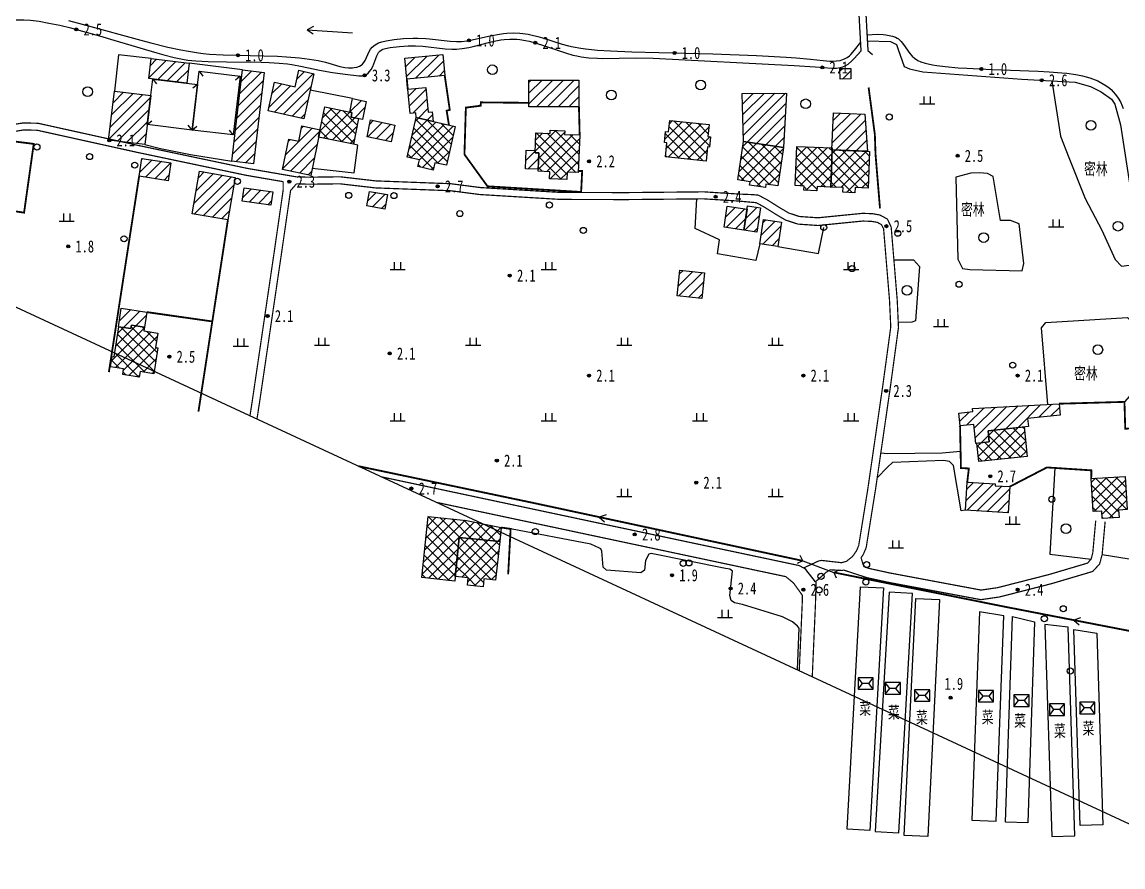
# Model space of a CAD drawing. Header units: metres. Extents: x 494039 to 619385, y 3351420 to 3402703.
# Drawn here: x 587577.8 to 587941.9, y 3393144.3 to 3393423.8 of the extents above; entities that cross this region are included whole.
import ezdxf
from ezdxf.enums import TextEntityAlignment as Align

# ---------------------------------------------------------------- set-up
doc = ezdxf.new("R2010")
doc.units = ezdxf.units.M
for name, pattern in [('2180', [0]), ('2430', [0]), ('2450', [0]), ('4410a', [0]), ('8521', [0]), ('8522', [0]), ('9610', [0])]:
    doc.linetypes.add(name, pattern=pattern)
for name, color, linetype in [('210100', 130, 'Continuous'), ('220200', 130, 'Continuous'), ('220900', 130, '2180'), ('261301', 141, 'Continuous'), ('310300', 8, 'Continuous'), ('310500', 8, 'Continuous'), ('310600', 8, 'Continuous'), ('330400', 8, 'Continuous'), ('380201', 8, '2430'), ('380202', 8, '2450'), ('420500', 8, 'Continuous'), ('430300', 8, 'Continuous'), ('440100', 8, 'Continuous'), ('510301', 8, 'Continuous'), ('720100', 8, 'Continuous'), ('760201', 8, '8521'), ('760202', 8, '8522'), ('810100', 8, '9610'), ('810302', 8, 'Continuous'), ('810501', 8, 'Continuous'), ('范围线', 8, 'Continuous')]:
    doc.layers.add(name, color=color, linetype=linetype)
pattern_1 = [(45, (0, 0), (-1.767766953, 1.767766953), []), (135, (0, 0), (-1.767766953, -1.767766953), [])]
pattern_2 = [(45, (0, 0), (-1.767766953, 1.767766953), [])]

# ---------------------------------------------------------------- blocks, each defined once
blk = doc.blocks.new('gc170')
at = {"linetype": 'Continuous'}
blk.add_circle((0, 0), 0.5, dxfattribs=at)
blk = doc.blocks.new('gu')
at = {"flags": 128}
for points in [[(3.75, 0), (-3.75, 0)], [(2.71, -0.6), (3.75, 0), (3.75, 0), (2.71, 0.6)]]:
    blk.add_lwpolyline(points, dxfattribs=at)
blk = doc.blocks.new('p_point')
for radius in [0.25, 0.2, 0.15, 0.1, 0.05]:
    blk.add_circle((0, 0), radius)
blk.add_point((0, 0))
blk = doc.blocks.new('vm')
at = {"linetype": 'Continuous'}
for p, q in [((1.25, 0), (-1.25, 0)), ((-0.5, 0), (-0.5, 1.3)), ((0.5, 1.3), (0.5, 0))]:
    blk.add_line(p, q, dxfattribs=at)
blk = doc.blocks.new('v1')
blk.add_circle((0, 0), 0.8)
blk = doc.blocks.new('mf')
for p, q in [((1.25, 0.95), (-1.25, 0.95)), ((-1.25, 0.95), (-1.25, -0.95)), ((0.5, 0), (-0.5, 0)), ((1.25, -0.95), (1.25, 0.95)), ((-1.25, -0.95), (1.25, -0.95))]:
    blk.add_line(p, q)
at = {"flags": 128}
for points in [[(-1.25, -0.95), (-0.5, 0), (-1.25, 0.95)], [(1.25, -0.95), (0.5, 0), (1.25, 0.95)]]:
    blk.add_lwpolyline(points, dxfattribs=at)
blk = doc.blocks.new('1-3&1-4')
at = {"layer": '310300', "linetype": 'Continuous'}
h = blk.add_hatch(dxfattribs=at)
h.set_pattern_fill('ANSI31', color=8, scale=20, style=0)
h.set_pattern_definition(pattern_2)
h.paths.add_polyline_path([(587619.7916, 3393405.0258), (587620.5963, 3393411.6631), (587633.1291, 3393410.1438), (587632.3245, 3393403.5065)])
h = blk.add_hatch(dxfattribs=at)
h.set_pattern_fill('ANSI31', color=8, scale=20, style=0)
h.set_pattern_definition(pattern_2)
h.paths.add_polyline_path([(587705.0694, 3393404.8563), (587704.4076, 3393411.7667), (587716.9486, 3393412.9677), (587717.6104, 3393406.0573)])
h = blk.add_hatch(dxfattribs=at)
h.set_pattern_fill('ANSI31', color=8, scale=20, style=0)
h.set_pattern_definition(pattern_2)
h.paths.add_polyline_path([(587654.4125, 3393376.8441), (587647.1902, 3393377.6819), (587650.6987, 3393407.9274), (587657.921, 3393407.0896)])
h = blk.add_hatch(dxfattribs=at)
h.set_pattern_fill('ANSI31', color=8, scale=20, style=0)
h.set_pattern_definition(pattern_2)
h.paths.add_polyline_path([(587659.196, 3393394.3945), (587661.3125, 3393403.8842), (587668.1257, 3393402.3647), (587669.3356, 3393407.7897), (587674.3582, 3393406.6696), (587671.0318, 3393391.7548)])
h = blk.add_hatch(dxfattribs=at)
h.set_pattern_fill('ANSI31', color=8, scale=20, style=0)
h.set_pattern_definition(pattern_2)
h.paths.add_polyline_path([(587848.2814, 3393408.3865), (587851.8924, 3393408.4259), (587851.9308, 3393404.9084), (587848.3198, 3393404.869)])
h = blk.add_hatch(dxfattribs=at)
h.set_pattern_fill('ANSI31', color=8, scale=20, style=0)
h.set_pattern_definition(pattern_2)
h.paths.add_polyline_path([(587745.4403, 3393395.6897), (587745.4473, 3393404.5283), (587761.9942, 3393404.5154), (587761.9873, 3393395.6767)])
h = blk.add_hatch(dxfattribs=at)
h.set_pattern_fill('ANSI31', color=8, scale=20, style=0)
h.set_pattern_definition(pattern_2)
h.paths.add_polyline_path([(587618.4453, 3393383.2438), (587606.4652, 3393384.6962), (587608.4312, 3393400.9127), (587620.4112, 3393399.4603)])
h = blk.add_hatch(dxfattribs=at)
h.set_pattern_fill('ANSI31', color=8, scale=20, style=0)
h.set_pattern_definition(pattern_2)
h.paths.add_polyline_path([(587712.1797, 3393393.9134), (587713.5102, 3393394.0423), (587713.819, 3393390.857), (587708.1699, 3393392.1466), (587708.0199, 3393393.6941), (587706.1648, 3393393.5142), (587705.3905, 3393401.5031), (587711.3877, 3393402.0844)])
h = blk.add_hatch(dxfattribs=at)
h.set_pattern_fill('ANSI31', color=8, scale=20, style=0)
h.set_pattern_definition(pattern_2)
h.paths.add_polyline_path([(587816.4441, 3393384.1785), (587815.9223, 3393400.0908), (587830.6011, 3393400.2191), (587829.627, 3393382.2115)])
h = blk.add_hatch(dxfattribs=at)
h.set_pattern_fill('ANSI31', color=8, scale=20, style=0)
h.set_pattern_definition(pattern_2)
h.paths.add_polyline_path([(587686.6425, 3393392.3274), (587686.9479, 3393393.8109), (587686.2126, 3393393.9622), (587687.1322, 3393398.4296), (587691.6578, 3393397.498), (587690.4328, 3393391.5472)])
h = blk.add_hatch(dxfattribs=at)
h.set_pattern_fill('ANSI31', color=8, scale=20, style=0)
h.set_pattern_definition(pattern_2)
h.paths.add_polyline_path([(587845.6331, 3393381.4883), (587846.1291, 3393393.6606), (587856.5374, 3393393.2364), (587857.4191, 3393381.0081)])
h = blk.add_hatch(dxfattribs=at)
h.set_pattern_fill('ANSI31', color=8, scale=20, style=0)
h.set_pattern_definition(pattern_2)
h.paths.add_polyline_path([(587673.3181, 3393373.032), (587663.946, 3393374.9612), (587666.02, 3393385.0362), (587669.3669, 3393384.3473), (587670.3999, 3393389.3658), (587676.425, 3393388.1256)])
h = blk.add_hatch(dxfattribs=at)
h.set_pattern_fill('ANSI31', color=8, scale=20, style=0)
h.set_pattern_definition(pattern_2)
h.paths.add_polyline_path([(587701.0811, 3393389.6722), (587699.9163, 3393384.1483), (587691.9404, 3393385.8301), (587693.1051, 3393391.3539)])
h = blk.add_hatch(dxfattribs=at)
h.set_pattern_fill('ANSI31', color=8, scale=20, style=0)
h.set_pattern_definition(pattern_2)
h.paths.add_polyline_path([(587747.4829, 3393380.4822), (587748.724, 3393380.434), (587748.5148, 3393375.0501), (587744.284, 3393375.2145), (587744.5225, 3393381.3523), (587747.5121, 3393381.2362)])
h = blk.add_hatch(dxfattribs=at)
h.set_pattern_fill('ANSI31', color=8, scale=20, style=0)
h.set_pattern_definition(pattern_2)
h.paths.add_polyline_path([(587616.5567, 3393372.7114), (587617.447, 3393378.655), (587627.0406, 3393377.218), (587626.1503, 3393371.2743)])
h = blk.add_hatch(dxfattribs=at)
h.set_pattern_fill('ANSI31', color=8, scale=20, style=0)
h.set_pattern_definition(pattern_2)
h.paths.add_polyline_path([(587648.3511, 3393372.377), (587645.9131, 3393358.2894), (587634.1036, 3393360.3332), (587636.5417, 3393374.4208)])
h = blk.add_hatch(dxfattribs=at)
h.set_pattern_fill('ANSI31', color=8, scale=20, style=0)
h.set_pattern_definition(pattern_2)
h.paths.add_polyline_path([(587650.6471, 3393364.5319), (587651.2717, 3393368.9341), (587660.7402, 3393367.5908), (587660.1156, 3393363.1886)])
h = blk.add_hatch(dxfattribs=at)
h.set_pattern_fill('ANSI31', color=8, scale=20, style=0)
h.set_pattern_definition(pattern_2)
h.paths.add_polyline_path([(587698.6729, 3393366.7032), (587697.8494, 3393361.905), (587691.9031, 3393362.9255), (587692.7266, 3393367.7238)])
h = blk.add_hatch(dxfattribs=at)
h.set_pattern_fill('ANSI31', color=8, scale=20, style=0)
h.set_pattern_definition(pattern_2)
h.paths.add_polyline_path([(587816.5051, 3393354.9203), (587809.9713, 3393355.9226), (587811.0408, 3393362.8944), (587817.5746, 3393361.8921)])
h = blk.add_hatch(dxfattribs=at)
h.set_pattern_fill('ANSI31', color=8, scale=20, style=0)
h.set_pattern_definition(pattern_2)
h.paths.add_polyline_path([(587820.8256, 3393354.2575), (587816.5051, 3393354.9203), (587817.7332, 3393362.9265), (587822.0538, 3393362.2637)])
h = blk.add_hatch(dxfattribs=at)
h.set_pattern_fill('ANSI31', color=8, scale=20, style=0)
h.set_pattern_definition(pattern_2)
h.paths.add_polyline_path([(587827.7128, 3393349.4869), (587821.8408, 3393350.3572), (587823.043, 3393358.4677), (587828.915, 3393357.5974)])
h = blk.add_hatch(dxfattribs=at)
h.set_pattern_fill('ANSI31', color=8, scale=20, style=0)
h.set_pattern_definition(pattern_2)
h.paths.add_polyline_path([(587803.4763, 3393340.8197), (587802.5807, 3393332.3385), (587794.418, 3393333.2005), (587795.3136, 3393341.6817)])
h = blk.add_hatch(dxfattribs=at)
h.set_pattern_fill('ANSI31', color=8, scale=20, style=0)
h.set_pattern_definition(pattern_2)
h.paths.add_polyline_path([(587614.0511, 3393323.5313), (587613.8611, 3393322.326), (587609.6939, 3393322.9827), (587610.6622, 3393329.1279), (587619.1026, 3393327.7979), (587618.3242, 3393322.858)])
h = blk.add_hatch(dxfattribs=at)
h.set_pattern_fill('ANSI31', color=8, scale=20, style=0)
h.set_pattern_definition(pattern_2)
h.paths.add_polyline_path([(587897.245, 3393288.5456), (587897.631, 3393284.8448), (587893.2383, 3393284.3866), (587892.5871, 3393290.63), (587888.0016, 3393290.1517), (587887.5597, 3393294.3886), (587892.1827, 3393294.8708), (587892.0727, 3393295.9253), (587920.7259, 3393297.4928), (587921.1217, 3393293.698), (587910.333, 3393292.5728), (587910.6076, 3393289.9393)])
h = blk.add_hatch(dxfattribs=at)
h.set_pattern_fill('ANSI31', color=8, scale=20, style=0)
h.set_pattern_definition(pattern_2)
h.paths.add_polyline_path([(587890.3721, 3393271.5091), (587899.6449, 3393270.9453), (587899.6091, 3393270.3578), (587904.4461, 3393270.0637), (587903.9215, 3393261.4349), (587889.8118, 3393262.2927)])
at = {"layer": '310500', "linetype": 'Continuous'}
h = blk.add_hatch(dxfattribs=at)
h.set_pattern_fill('ANSI37', color=8, scale=20, style=0)
h.set_pattern_definition(pattern_1)
h.paths.add_polyline_path([(587675.9248, 3393385.6955), (587677.9755, 3393395.6578), (587686.9479, 3393393.8109), (587686.6425, 3393392.3274), (587689.1381, 3393391.8137), (587687.3927, 3393383.3349)])
h = blk.add_hatch(dxfattribs=at)
h.set_pattern_fill('ANSI37', color=8, scale=20, style=0)
h.set_pattern_definition(pattern_1)
h.paths.add_polyline_path([(587721.1099, 3393389.1925), (587718.1814, 3393376.3642), (587714.3832, 3393377.2313), (587713.8193, 3393374.7611), (587708.7515, 3393375.9181), (587709.2573, 3393378.134), (587705.1832, 3393379.0641), (587708.1699, 3393392.1466)])
h = blk.add_hatch(dxfattribs=at)
h.set_pattern_fill('ANSI37', color=8, scale=20, style=0)
h.set_pattern_definition(pattern_1)
h.paths.add_polyline_path([(587790.606, 3393379.155), (587791.0982, 3393383.7725), (587790.2645, 3393383.8614), (587790.651, 3393387.4867), (587791.6342, 3393387.3818), (587792.0443, 3393391.2284), (587805.062, 3393389.8406), (587804.6425, 3393385.906), (587805.525, 3393385.812), (587805.1556, 3393382.3467), (587804.5118, 3393382.4154), (587804.0119, 3393377.7258)])
h = blk.add_hatch(dxfattribs=at)
h.set_pattern_fill('ANSI37', color=8, scale=20, style=0)
h.set_pattern_definition(pattern_1)
h.paths.add_polyline_path([(587761.7449, 3393373.9444), (587758.0687, 3393374.0872), (587757.9758, 3393371.6943), (587752.3014, 3393371.9147), (587752.3919, 3393374.245), (587748.4895, 3393374.3966), (587748.724, 3393380.434), (587747.4829, 3393380.4822), (587747.74, 3393387.1011), (587752.485, 3393386.9168), (587752.5247, 3393387.9398), (587757.3102, 3393387.7539), (587757.2654, 3393386.6019), (587762.2291, 3393386.4091)])
h = blk.add_hatch(dxfattribs=at)
h.set_pattern_fill('ANSI37', color=8, scale=20, style=0)
h.set_pattern_definition(pattern_1)
h.paths.add_polyline_path([(587827.7343, 3393369.526), (587823.8316, 3393370.1083), (587823.6734, 3393369.0481), (587818.394, 3393369.8358), (587818.555, 3393370.9154), (587814.5543, 3393371.5124), (587816.4441, 3393384.1785), (587829.627, 3393382.2115)])
h = blk.add_hatch(dxfattribs=at)
h.set_pattern_fill('ANSI37', color=8, scale=20, style=0)
h.set_pattern_definition(pattern_1)
h.paths.add_polyline_path([(587845.2264, 3393369.1468), (587840.7325, 3393369.33), (587840.6758, 3393367.9391), (587836.3663, 3393368.1147), (587836.423, 3393369.5046), (587833.4922, 3393369.6241), (587834.0217, 3393382.6196), (587845.7559, 3393382.1414)])
h = blk.add_hatch(dxfattribs=at)
h.set_pattern_fill('ANSI37', color=8, scale=20, style=0)
h.set_pattern_definition(pattern_1)
h.paths.add_polyline_path([(587858.115, 3393380.9797), (587857.6187, 3393368.7994), (587853.3182, 3393368.9746), (587853.2485, 3393367.2639), (587849.268, 3393367.4261), (587849.3314, 3393368.9813), (587845.2265, 3393369.1486), (587845.7292, 3393381.4844)])
h = blk.add_hatch(dxfattribs=at)
h.set_pattern_fill('ANSI37', color=8, scale=20, style=0)
h.set_pattern_definition(pattern_1)
h.paths.add_polyline_path([(587621.9687, 3393316.1427), (587622.786, 3393316.0139), (587621.4325, 3393307.4237), (587616.9012, 3393308.1377), (587616.6072, 3393306.2722), (587611.1439, 3393307.1331), (587611.4375, 3393308.9964), (587607.0639, 3393309.6856), (587607.6062, 3393313.1267), (587608.3088, 3393313.016), (587609.8748, 3393322.9542), (587613.8611, 3393322.326), (587614.0511, 3393323.5313), (587618.3242, 3393322.858), (587618.1278, 3393321.6111), (587622.7164, 3393320.8881)])
h = blk.add_hatch(dxfattribs=at)
h.set_pattern_fill('ANSI37', color=8, scale=20, style=0)
h.set_pattern_definition(pattern_1)
h.paths.add_polyline_path([(587894.2185, 3393278.3834), (587893.5885, 3393284.4232), (587897.631, 3393284.8448), (587897.245, 3393288.5456), (587909.226, 3393289.7952), (587910.2419, 3393280.0546)])
h = blk.add_hatch(dxfattribs=at)
h.set_pattern_fill('ANSI37', color=8, scale=20, style=0)
h.set_pattern_definition(pattern_1)
h.paths.add_polyline_path([(587931.3726, 3393272.7772), (587942.5654, 3393273.4757), (587943.2513, 3393262.4845), (587940.4247, 3393262.3081), (587940.5759, 3393259.886), (587935.0467, 3393259.541), (587934.8952, 3393261.9683), (587932.0581, 3393261.7913)])
h = blk.add_hatch(dxfattribs=at)
h.set_pattern_fill('ANSI37', color=8, scale=20, style=0)
h.set_pattern_definition(pattern_1)
h.paths.add_polyline_path([(587720.9121, 3393238.8363), (587710.0006, 3393239.9854), (587712.1324, 3393260.23), (587724.7789, 3393258.8983), (587736.2728, 3393256.5502), (587735.7802, 3393251.872), (587722.4328, 3393253.2776)])
h = blk.add_hatch(dxfattribs=at)
h.set_pattern_fill('ANSI37', color=8, scale=20, style=0)
h.set_pattern_definition(pattern_1)
h.paths.add_polyline_path([(587734.4406, 3393239.1506), (587730.5511, 3393239.5602), (587730.2742, 3393236.9306), (587725.114, 3393237.474), (587725.3697, 3393239.9029), (587721.0721, 3393240.3555), (587722.4328, 3393253.2776), (587735.7802, 3393251.872)])
at = {"layer": '210100', "color": 141, "linetype": 'Continuous', "flags": 128}
for points in [[(587593.223, 3393424.2816), (587599.4277, 3393422.6447), (587617.104, 3393417.7434), (587620.4656, 3393416.8586), (587626.0911, 3393415.4656), (587630.3363, 3393414.5328), (587632.8488, 3393414.0613), (587636.1973, 3393413.5471), (587637.7379, 3393413.3613), (587639.8639, 3393413.1648), (587644.3457, 3393412.9124), (587657.8243, 3393412.6016), (587662.3057, 3393412.4509), (587665.2679, 3393412.2839), (587669.5721, 3393411.9185), (587672.9499, 3393411.4988), (587675.7137, 3393411.0251), (587678.1721, 3393410.4579), (587682.9375, 3393409.0934), (587684.5906, 3393408.7484), (587685.8271, 3393408.6094), (587687.0597, 3393408.6139), (587687.6742, 3393408.683), (587688.5322, 3393408.8691), (587689.3755, 3393409.175), (587690.004, 3393409.5195), (587690.4469, 3393409.866), (587690.8826, 3393410.3554), (587691.2935, 3393411.0123), (587692.576, 3393413.9985), (587693.044, 3393414.7868), (587693.6202, 3393415.4578), (587694.5832, 3393416.2278), (587695.6709, 3393416.8192), (587696.8628, 3393417.2533), (587698.2458, 3393417.581), (587700.9078, 3393417.9749), (587704.0246, 3393418.261), (587707.1503, 3393418.392), (587708.7145, 3393418.3981), (587711.3216, 3393418.3058), (587712.5586, 3393418.2086), (587719.3555, 3393417.3932), (587721.4777, 3393417.2874), (587723.1447, 3393417.35), (587725.0466, 3393417.5742), (587726.1313, 3393417.7558), (587732.6454, 3393419.1744), (587735.1095, 3393419.6519), (587736.9893, 3393419.9139), (587738.1563, 3393420.0245), (587740.492, 3393420.1244), (587742.4848, 3393420.0673), (587743.4741, 3393419.9813), (587745.1731, 3393419.7292), (587746.0718, 3393419.5462), (587748.4486, 3393418.9387), (587749.9241, 3393418.4975), (587756.4018, 3393416.4299), (587758.4829, 3393415.8649), (587760.0579, 3393415.5167), (587762.6318, 3393415.0777), (587764.1865, 3393414.8703), (587768.0942, 3393414.4782), (587772.46, 3393414.1849), (587779.5151, 3393413.892), (587806.2886, 3393413.1945), (587820.7081, 3393412.6351), (587830.5301, 3393412.1291), (587833.8302, 3393411.9058), (587838.5026, 3393411.4889), (587842.7391, 3393410.9808), (587844.9877, 3393410.8049), (587845.7929, 3393410.7927), (587847.1767, 3393410.8698), (587848.3289, 3393411.0644), (587848.8904, 3393411.2166), (587849.8002, 3393411.5669), (587850.6602, 3393412.0433), (587851.4272, 3393412.6051), (587851.8886, 3393413.0174), (587853.1177, 3393414.4004), (587855.1608, 3393417.0848)], [(587857.2589, 3393419.5694), (587860.7123, 3393419.6832), (587862.5878, 3393419.6129), (587863.4555, 3393419.5239), (587865.1672, 3393419.2289), (587865.6826, 3393419.1001), (587866.6156, 3393418.7699), (587867.2237, 3393418.4543), (587867.6053, 3393418.1958), (587868.5561, 3393417.3099), (587869.3278, 3393416.3363), (587871.3672, 3393413.3618), (587872.1255, 3393412.4668), (587872.8902, 3393411.7727), (587874.031, 3393411.0569), (587875.0805, 3393410.5958), (587876.4181, 3393410.1653), (587878.8641, 3393409.62), (587880.2908, 3393409.3783), (587883.1336, 3393409.0068), (587887.3806, 3393408.6303), (587890.2052, 3393408.4501), (587898.6658, 3393408.0617), (587913.8091, 3393407.4796), (587917.4176, 3393407.3014), (587921.6786, 3393407.0005), (587923.3123, 3393406.8387), (587926.2388, 3393406.4426), (587928.4958, 3393405.9982), (587930.8707, 3393405.3292), (587932.6671, 3393404.6526), (587933.5444, 3393404.2634), (587934.9079, 3393403.5681), (587936.2065, 3393402.7769), (587937.2732, 3393401.996), (587937.9856, 3393401.3806), (587938.6465, 3393400.7153), (587939.4531, 3393399.7553), (587940.2498, 3393398.6204), (587941.0147, 3393397.3101), (587941.6194, 3393396.0602), (587941.9734, 3393395.1995)]]:
    blk.add_lwpolyline(points, dxfattribs=at)
at = {"layer": '220200', "color": 141, "linetype": 'Continuous', "const_width": 0.6, "flags": 128}
for points in [[(587861.5305, 3393362.0916), (587860.0496, 3393380.0519), (587859.836, 3393386.4984), (587857.7674, 3393402.0944)], [(587689.1088, 3393276.8308), (587747.8945, 3393264.471), (587836.0179, 3393245.517)], [(587846.2349, 3393241.696), (587904.3985, 3393230.0279), (587973.1839, 3393216.6894), (587975.9954, 3393216.753)]]:
    blk.add_lwpolyline(points, dxfattribs=at)
at = {"layer": '220900', "color": 141, "linetype": 'Continuous'}
for p, q in [((587836.0179, 3393245.517), (587835.1887, 3393247.337)), ((587836.0179, 3393245.517), (587834.1979, 3393244.6878)), ((587846.2349, 3393241.696), (587848.0549, 3393242.5252)), ((587846.2349, 3393241.696), (587847.0641, 3393239.876))]:
    blk.add_line(p, q, dxfattribs=at)
at = {"layer": '220900', "color": 141, "linetype": '2180', "flags": 128}
blk.add_lwpolyline([(587836.0179, 3393245.517), (587846.2349, 3393241.696)], dxfattribs=at)
at = {"layer": '310300', "color": 8, "linetype": 'Continuous', "flags": 128}
for points, elevation in [([(587619.7916, 3393405.0258), (587620.5963, 3393411.6631), (587633.1291, 3393410.1438), (587632.3245, 3393403.5065)], 6.9153), ([(587705.0694, 3393404.8563), (587704.4076, 3393411.7667), (587716.9486, 3393412.9677), (587717.6104, 3393406.0573)], 6.2551), ([(587654.4125, 3393376.8441), (587647.1902, 3393377.6819), (587650.6987, 3393407.9274), (587657.921, 3393407.0896)], 6.2848), ([(587659.196, 3393394.3945), (587661.3125, 3393403.8842), (587668.1257, 3393402.3647), (587669.3356, 3393407.7897), (587674.3582, 3393406.6696), (587671.0318, 3393391.7548)], 5.69), ([(587745.4403, 3393395.6897), (587745.4473, 3393404.5283), (587761.9942, 3393404.5154), (587761.9873, 3393395.6767)], 6.2551), ([(587618.4453, 3393383.2438), (587606.4652, 3393384.6962), (587608.4312, 3393400.9127), (587620.4112, 3393399.4603)], 6.38), ([(587712.1797, 3393393.9134), (587713.5102, 3393394.0423), (587713.819, 3393390.857), (587708.1699, 3393392.1466), (587708.0199, 3393393.6941), (587706.1648, 3393393.5142), (587705.3905, 3393401.5031), (587711.3877, 3393402.0844)], 6.612), ([(587686.6425, 3393392.3274), (587686.9479, 3393393.8109), (587686.2126, 3393393.9622), (587687.1322, 3393398.4296), (587691.6578, 3393397.498), (587690.4328, 3393391.5472)], 6.2551), ([(587701.0811, 3393389.6722), (587699.9163, 3393384.1483), (587691.9404, 3393385.8301), (587693.1051, 3393391.3539)], 6.5525), ([(587747.4829, 3393380.4822), (587748.724, 3393380.434), (587748.5148, 3393375.0501), (587744.284, 3393375.2145), (587744.5225, 3393381.3523), (587747.5121, 3393381.2362)], 6.4335), ([(587698.6729, 3393366.7032), (587697.8494, 3393361.905), (587691.9031, 3393362.9255), (587692.7266, 3393367.7238)], 5.0654), ([(587816.5051, 3393354.9203), (587809.9713, 3393355.9226), (587811.0408, 3393362.8944), (587817.5746, 3393361.8921)], 5.3695), ([(587820.8256, 3393354.2575), (587816.5051, 3393354.9203), (587817.7332, 3393362.9265), (587822.0538, 3393362.2637)], 5.3695), ([(587890.3721, 3393271.5091), (587899.6449, 3393270.9453), (587899.6091, 3393270.3578), (587904.4461, 3393270.0637), (587903.9215, 3393261.4349), (587889.8118, 3393262.2927)], 5.622)]:
    blk.add_lwpolyline(points, close=True, dxfattribs=dict(at, elevation=elevation))
for points in [[(587848.2814, 3393408.3865), (587851.8924, 3393408.4259), (587851.9308, 3393404.9084), (587848.3198, 3393404.869)], [(587816.4441, 3393384.1785), (587815.9223, 3393400.0908), (587830.6011, 3393400.2191), (587829.627, 3393382.2115)], [(587845.6331, 3393381.4883), (587846.1291, 3393393.6606), (587856.5374, 3393393.2364), (587857.4191, 3393381.0081)], [(587673.3181, 3393373.032), (587663.946, 3393374.9612), (587666.02, 3393385.0362), (587669.3669, 3393384.3473), (587670.3999, 3393389.3658), (587676.425, 3393388.1256)], [(587616.5567, 3393372.7114), (587617.447, 3393378.655), (587627.0406, 3393377.218), (587626.1503, 3393371.2743)], [(587648.3511, 3393372.377), (587645.9131, 3393358.2894), (587634.1036, 3393360.3332), (587636.5417, 3393374.4208)], [(587650.6471, 3393364.5319), (587651.2717, 3393368.9341), (587660.7402, 3393367.5908), (587660.1156, 3393363.1886)], [(587827.7128, 3393349.4869), (587821.8408, 3393350.3572), (587823.043, 3393358.4677), (587828.915, 3393357.5974)], [(587803.4763, 3393340.8197), (587802.5807, 3393332.3385), (587794.418, 3393333.2005), (587795.3136, 3393341.6817)], [(587614.0511, 3393323.5313), (587613.8611, 3393322.326), (587609.6939, 3393322.9827), (587610.6622, 3393329.1279), (587619.1026, 3393327.7979), (587618.3242, 3393322.858)], [(587897.245, 3393288.5456), (587897.631, 3393284.8448), (587893.2383, 3393284.3866), (587892.5871, 3393290.63), (587888.0016, 3393290.1517), (587887.5597, 3393294.3886), (587892.1827, 3393294.8708), (587892.0727, 3393295.9253), (587920.7259, 3393297.4928), (587921.1217, 3393293.698), (587910.333, 3393292.5728), (587910.6076, 3393289.9393)]]:
    blk.add_lwpolyline(points, close=True, dxfattribs=at)
at = {"layer": '310500', "color": 8, "linetype": 'Continuous', "flags": 128}
for points in [[(587675.9248, 3393385.6955), (587677.9755, 3393395.6578), (587686.9479, 3393393.8109), (587686.6425, 3393392.3274), (587689.1381, 3393391.8137), (587687.3927, 3393383.3349)], [(587790.606, 3393379.155), (587791.0982, 3393383.7725), (587790.2645, 3393383.8614), (587790.651, 3393387.4867), (587791.6342, 3393387.3818), (587792.0443, 3393391.2284), (587805.062, 3393389.8406), (587804.6425, 3393385.906), (587805.525, 3393385.812), (587805.1556, 3393382.3467), (587804.5118, 3393382.4154), (587804.0119, 3393377.7258)], [(587761.7449, 3393373.9444), (587758.0687, 3393374.0872), (587757.9758, 3393371.6943), (587752.3014, 3393371.9147), (587752.3919, 3393374.245), (587748.4895, 3393374.3966), (587748.724, 3393380.434), (587747.4829, 3393380.4822), (587747.74, 3393387.1011), (587752.485, 3393386.9168), (587752.5247, 3393387.9398), (587757.3102, 3393387.7539), (587757.2654, 3393386.6019), (587762.2291, 3393386.4091)], [(587894.2185, 3393278.3834), (587893.5885, 3393284.4232), (587897.631, 3393284.8448), (587897.245, 3393288.5456), (587909.226, 3393289.7952), (587910.2419, 3393280.0546)], [(587720.9121, 3393238.8363), (587710.0006, 3393239.9854), (587712.1324, 3393260.23), (587724.7789, 3393258.8983), (587736.2728, 3393256.5502), (587735.7802, 3393251.872), (587722.4328, 3393253.2776)]]:
    blk.add_lwpolyline(points, close=True, dxfattribs=at)
for points, elevation in [([(587721.1099, 3393389.1925), (587718.1814, 3393376.3642), (587714.3832, 3393377.2313), (587713.8193, 3393374.7611), (587708.7515, 3393375.9181), (587709.2573, 3393378.134), (587705.1832, 3393379.0641), (587708.1699, 3393392.1466)], 10.6947), ([(587827.7343, 3393369.526), (587823.8316, 3393370.1083), (587823.6734, 3393369.0481), (587818.394, 3393369.8358), (587818.555, 3393370.9154), (587814.5543, 3393371.5124), (587816.4441, 3393384.1785), (587829.627, 3393382.2115)], 11.0913), ([(587845.2264, 3393369.1468), (587840.7325, 3393369.33), (587840.6758, 3393367.9391), (587836.3663, 3393368.1147), (587836.423, 3393369.5046), (587833.4922, 3393369.6241), (587834.0217, 3393382.6196), (587845.7559, 3393382.1414)], 13.5468), ([(587858.115, 3393380.9797), (587857.6187, 3393368.7994), (587853.3182, 3393368.9746), (587853.2485, 3393367.2639), (587849.268, 3393367.4261), (587849.3314, 3393368.9813), (587845.2265, 3393369.1486), (587845.7292, 3393381.4844)], 13.5468), ([(587621.9687, 3393316.1427), (587622.786, 3393316.0139), (587621.4325, 3393307.4237), (587616.9012, 3393308.1377), (587616.6072, 3393306.2722), (587611.1439, 3393307.1331), (587611.4375, 3393308.9964), (587607.0639, 3393309.6856), (587607.6062, 3393313.1267), (587608.3088, 3393313.016), (587609.8748, 3393322.9542), (587613.8611, 3393322.326), (587614.0511, 3393323.5313), (587618.3242, 3393322.858), (587618.1278, 3393321.6111), (587622.7164, 3393320.8881)], 13.6896), ([(587931.3726, 3393272.7772), (587942.5654, 3393273.4757), (587943.2513, 3393262.4845), (587940.4247, 3393262.3081), (587940.5759, 3393259.886), (587935.0467, 3393259.541), (587934.8952, 3393261.9683), (587932.0581, 3393261.7913)], 13.3816), ([(587734.4406, 3393239.1506), (587730.5511, 3393239.5602), (587730.2742, 3393236.9306), (587725.114, 3393237.474), (587725.3697, 3393239.9029), (587721.0721, 3393240.3555), (587722.4328, 3393253.2776), (587735.7802, 3393251.872)], 12.8694)]:
    blk.add_lwpolyline(points, close=True, dxfattribs=dict(at, elevation=elevation))
at = {"layer": '310600', "color": 8, "linetype": 'Continuous'}
for p, q in [((587636.4002, 3393407.4479), (587637.6339, 3393405.8738)), ((587621.0672, 3393404.8712), (587622.3009, 3393403.2971)), ((587635.8702, 3393403.0766), (587634.2961, 3393401.8429)), ((587649.9817, 3393405.8014), (587648.4076, 3393404.5677)), ((587619.2436, 3393389.8285), (587620.8177, 3393391.0622)), ((587634.0466, 3393388.0339), (587632.8129, 3393389.608)), ((587634.0466, 3393388.0339), (587635.6207, 3393389.2676)), ((587647.6281, 3393386.3874), (587646.3944, 3393387.9615))]:
    blk.add_line(p, q, dxfattribs=at)
at = {"layer": '310600', "color": 8, "linetype": 'Continuous', "elevation": 8.0827, "flags": 128}
for points in [[(587647.6281, 3393386.3874), (587634.0466, 3393388.0339), (587636.4002, 3393407.4479), (587649.9817, 3393405.8014)], [(587634.0466, 3393388.0339), (587619.2436, 3393389.8285), (587621.0672, 3393404.8712), (587635.8702, 3393403.0766)]]:
    blk.add_lwpolyline(points, close=True, dxfattribs=at)
at = {"layer": '330400', "color": 8, "linetype": 'Continuous', "elevation": 3.104, "flags": 128}
for points in [[(587850.6433, 3393156.7835), (587855.084, 3393236.9737), (587862.6444, 3393236.5551), (587858.2038, 3393156.3649)], [(587864.5125, 3393235.2064), (587859.941, 3393155.99), (587867.7109, 3393155.5416), (587872.2824, 3393234.758)], [(587869.53, 3393154.7164), (587873.4154, 3393233.0764), (587881.2602, 3393232.6874), (587877.3748, 3393154.3274)], [(587894.3866, 3393228.658), (587891.8434, 3393159.7479), (587899.9323, 3393159.4494), (587902.4372, 3393227.3207)], [(587903.0188, 3393159.1099), (587905.3068, 3393227.1404), (587912.6691, 3393225.3508), (587910.433, 3393158.8605)], [(587916.0841, 3393224.497), (587918.3052, 3393154.3429), (587925.9806, 3393154.5859), (587923.7958, 3393223.5914)], [(587927.7411, 3393157.9388), (587925.6556, 3393222.8277), (587933.2242, 3393221.5519), (587935.2609, 3393158.1805)]]:
    blk.add_lwpolyline(points, close=True, dxfattribs=at)
at = {"layer": '380201', "color": 8, "linetype": '2430', "const_width": 0.6, "flags": 128}
for points, elevation in [([(587705.0694, 3393404.8563), (587705.3905, 3393401.5031)], 6.4196), ([(587719.0088, 3393389.6722), (587718.2491, 3393394.4232), (587719.2816, 3393394.6855), (587717.6104, 3393406.0573)], 5.7552), ([(587762.2291, 3393386.4091), (587761.9873, 3393395.6767)], 4.9343), ([(587888.0016, 3393290.1517), (587888.2969, 3393276.2326), (587890.9143, 3393276.0709), (587890.3721, 3393271.5091)], 5.1457), ([(587904.4461, 3393270.0637), (587916.7162, 3393276.418), (587931.4319, 3393275.4505), (587931.3726, 3393272.7772)], 5.1457)]:
    blk.add_lwpolyline(points, dxfattribs=dict(at, elevation=elevation))
for points in [[(587745.4414, 3393397.0233), (587729.5597, 3393397.1709), (587729.4777, 3393396.051), (587724.5923, 3393395.451), (587724.1316, 3393379.9471), (587731.7602, 3393369.4055), (587762.7076, 3393367.5382), (587763.055, 3393374.4857), (587761.7663, 3393374.4967)], [(587549.8687, 3393348.2627), (587562.6457, 3393345.5956), (587565.6491, 3393362.6482), (587578.5185, 3393360.694), (587581.7133, 3393383.4491), (587567.05, 3393385.2694), (587566.7957, 3393384.1053), (587562.15, 3393382.9141), (587561.8458, 3393380.2297)], [(587616.5567, 3393372.7114), (587606.5602, 3393307.9354)], [(587636.1741, 3393294.8593), (587645.9131, 3393358.2894)], [(587619.1026, 3393327.7979), (587640.757, 3393324.7077)], [(587950.9542, 3393273.621), (587950.6069, 3393285.8983), (587949.2156, 3393285.859), (587949.1146, 3393289.4283), (587942.6206, 3393289.2446), (587942.3699, 3393298.1051), (587920.7259, 3393297.4928)], [(587738.5799, 3393241.0297), (587739.3989, 3393256.0825), (587736.2728, 3393256.5502)]]:
    blk.add_lwpolyline(points, dxfattribs=at)
at = {"layer": '380202', "color": 8, "linetype": '2450', "flags": 128}
for points, elevation in [([(587620.5963, 3393411.6631), (587609.7003, 3393412.8545), (587608.4312, 3393400.9127)], 5.8622), ([(587650.6987, 3393407.9274), (587633.1291, 3393410.1438)], 5.8622), ([(587687.1322, 3393398.4296), (587673.1295, 3393401.1606)], 5.5054), ([(587618.4453, 3393383.2438), (587623.5917, 3393381.9486), (587633.524, 3393379.9844), (587647.1902, 3393377.6819)], 5.8622), ([(587673.814, 3393375.4413), (587687.6791, 3393373.8452), (587688.9162, 3393383.0442), (587687.3927, 3393383.3349)], 5.5054)]:
    blk.add_lwpolyline(points, dxfattribs=dict(at, elevation=elevation))
at = {"layer": '420500', "color": 8, "linetype": 'Continuous', "const_width": 0.4, "flags": 128}
for points in [[(587696.7312, 3393273.2923), (587769.1457, 3393257.8774), (587834.8281, 3393243.9545), (587836.2457, 3393243.1664)], [(587830.3887, 3393240.2968), (587714.9091, 3393264.8537)], [(587830.3887, 3393240.2968), (587832.9232, 3393238.2047), (587835.8909, 3393234.0993), (587835.8216, 3393231.4999), (587834.8392, 3393209.1794)], [(587839.1373, 3393207.1841), (587840.2008, 3393231.3451), (587840.3801, 3393238.449), (587840.2374, 3393238.6271)]]:
    blk.add_lwpolyline(points, dxfattribs=at)
at = {"layer": '430300', "color": 8, "linetype": 'Continuous'}
for p, q in [((587855.3207, 3393414.2293), (587853.9878, 3393412.7382)), ((587857.5511, 3393414.3542), (587859.0422, 3393413.0213))]:
    blk.add_line(p, q, dxfattribs=at)
at = {"layer": '430300', "color": 8, "linetype": 'Continuous', "flags": 128}
for points in [[(587855.3207, 3393414.2293), (587854.3035, 3393432.3857)], [(587856.5338, 3393432.5107), (587857.5511, 3393414.3542)]]:
    blk.add_lwpolyline(points, dxfattribs=at)
at = {"layer": '440100', "color": 8, "linetype": '4410a', "const_width": 0.4, "flags": 128}
for points in [[(587380.9528, 3393419.884), (587385.6329, 3393418.4448), (587392.0166, 3393416.7412), (587398.3738, 3393416.582), (587420.2734, 3393416.2409), (587425.0418, 3393415.4357), (587434.3817, 3393413.1117), (587453.0829, 3393409.2836), (587469.46, 3393406.2519), (587479.0814, 3393404.1109), (587489.5066, 3393400.2741), (587498.1087, 3393397.4624), (587509.9652, 3393394.2752), (587544.4121, 3393387.9975), (587557.8459, 3393386.5566), (587561.9869, 3393387.0144), (587569.5095, 3393388.9255), (587578.2727, 3393390.3796), (587583.142, 3393390.2638), (587616.295, 3393382.9254), (587652.3891, 3393375.3245), (587668.4093, 3393372.565), (587672.6389, 3393372.4169), (587683.0643, 3393372.5552), (587694.8213, 3393371.1998), (587719.6275, 3393370.2668), (587729.4179, 3393368.9963), (587755.8196, 3393367.3935), (587777.3083, 3393367.3295), (587803.266, 3393367.5803), (587814.9068, 3393366.8432)], [(587653.2156, 3393293.4933), (587654.0198, 3393298.7455), (587661.3255, 3393348.3674), (587664.1858, 3393368.169), (587664.1943, 3393370.9431)], [(587814.9068, 3393366.8432), (587819.6196, 3393366.6519), (587821.2915, 3393366.4883), (587824.2365, 3393364.9389), (587828.4568, 3393362.2863), (587831.3472, 3393360.5828), (587834.8901, 3393359.424), (587841.0013, 3393358.9996), (587855.742, 3393360.467), (587858.9979, 3393360.3592), (587861.4778, 3393359.926), (587863.9423, 3393358.597)], [(587862.0195, 3393356.7438), (587862.7259, 3393355.3098), (587864.6861, 3393331.6748), (587865.0924, 3393322.8812), (587862.5356, 3393304.0543), (587857.5438, 3393269.5684), (587854.5008, 3393250.6074), (587853.7629, 3393248.8504), (587852.4467, 3393246.9555), (587850.4546, 3393245.3682), (587848.8097, 3393244.917), (587842.1046, 3393245.6658), (587841.2384, 3393245.4743), (587836.2457, 3393243.1664)], [(587856.7563, 3393243.3947), (587857.9876, 3393242.9922), (587864.6233, 3393241.5382), (587894.941, 3393235.8557), (587900.3838, 3393236.6417), (587917.3282, 3393240.9691), (587930.1378, 3393244.7645), (587931.3252, 3393246.0508), (587931.8812, 3393248.1137), (587932.8637, 3393258.8159)]]:
    blk.add_lwpolyline(points, dxfattribs=at)
at = {"layer": '440100', "color": 8, "linetype": 'Continuous', "const_width": 0.4, "flags": 128}
for points in [[(587392.7481, 3393414.4084), (587398.3269, 3393414.2686), (587420.0616, 3393413.9301), (587424.5691, 3393413.1689), (587433.8701, 3393410.8545), (587452.6403, 3393407.0124), (587468.998, 3393403.9842), (587478.4276, 3393401.8859), (587488.7473, 3393398.0879), (587497.4485, 3393395.2439), (587509.4565, 3393392.016), (587544.0808, 3393385.7059), (587557.8497, 3393384.229), (587562.4009, 3393384.7323), (587569.9846, 3393386.6589), (587578.436, 3393388.0612), (587582.8618, 3393387.956), (587615.8065, 3393380.6637), (587651.9541, 3393373.0515), (587664.1943, 3393370.9431)], [(587655.5295, 3393292.4191), (587656.4425, 3393298.3817), (587663.7497, 3393348.0139), (587666.635, 3393367.9892), (587668.5789, 3393370.2437)], [(587668.5789, 3393370.2437), (587672.6137, 3393370.1025), (587682.9467, 3393370.2396), (587694.645, 3393368.8909), (587719.4347, 3393367.9586), (587729.1986, 3393366.6915), (587755.746, 3393365.0799), (587777.316, 3393365.0156), (587803.204, 3393365.2657), (587814.7606, 3393364.534)], [(587814.7606, 3393364.534), (587820.548, 3393364.0051), (587822.9656, 3393362.7332), (587827.1339, 3393360.1133), (587830.2937, 3393358.251), (587834.3992, 3393356.9082), (587841.0395, 3393356.447), (587855.8263, 3393357.919), (587858.7357, 3393357.8227), (587860.6336, 3393357.4912), (587862.0195, 3393356.7438)], [(587863.9423, 3393358.597), (587865.2211, 3393356.001), (587867.225, 3393331.8387), (587867.6441, 3393322.7678), (587865.0547, 3393303.7009), (587860.0585, 3393269.1846), (587856.9641, 3393249.9034), (587856.0046, 3393247.6189), (587855.2661, 3393246.5556)], [(587849.5243, 3393242.4753), (587857.1633, 3393239.9646), (587863.9991, 3393238.4667), (587894.8745, 3393232.6797), (587900.9973, 3393233.564), (587918.1613, 3393237.9475), (587931.8553, 3393242.0048), (587934.1506, 3393244.4913), (587934.9772, 3393247.5587), (587935.9844, 3393258.5294)], [(587855.2661, 3393246.5556), (587855.9483, 3393244.2735), (587856.7563, 3393243.3947)], [(587840.2374, 3393238.6271), (587843.6917, 3393241.6993), (587845.0935, 3393242.5506), (587849.0121, 3393242.3348), (587849.5243, 3393242.4753)]]:
    blk.add_lwpolyline(points, dxfattribs=at)
at = {"layer": '760201', "color": 8, "linetype": '8521', "flags": 128}
for points in [[(587326.632, 3393489.672), (587328.7, 3393488.5216), (587331.0084, 3393487.3281), (587332.9893, 3393486.4326), (587335.143, 3393485.6018), (587337.4873, 3393484.8351), (587339.3382, 3393484.3113), (587349.273, 3393481.9896), (587352.4484, 3393481.0896), (587354.1597, 3393480.5409), (587358.1205, 3393479.1599), (587363.7361, 3393477.0436), (587367.0943, 3393475.7248), (587373.2449, 3393473.2176), (587378.3328, 3393470.9987), (587379.0995, 3393470.6351), (587379.9713, 3393470.1397), (587380.5785, 3393469.6738), (587380.9507, 3393469.2929), (587382.0731, 3393467.833), (587382.8426, 3393466.9811), (587383.6935, 3393466.2108), (587384.2361, 3393465.7847), (587385.3789, 3393465.0086), (587386.5797, 3393464.3295), (587388.1389, 3393463.6028), (587390.2754, 3393462.777), (587406.6299, 3393457.1587), (587413.088, 3393454.8916), (587416.4591, 3393453.8203), (587419.1615, 3393453.139), (587421.9224, 3393452.5925), (587423.3946, 3393452.355), (587426.5852, 3393451.9638), (587432.8397, 3393451.3259), (587434.9005, 3393451.0023), (587436.4806, 3393450.6664), (587438.9769, 3393449.9967), (587441.8976, 3393449.0651), (587446.1307, 3393447.564), (587453.9831, 3393444.6653), (587462.413, 3393441.5934), (587466.453, 3393440.2076), (587469.2934, 3393439.2985), (587475.5826, 3393437.4127), (587484.2016, 3393434.9725), (587490.5467, 3393433.2803), (587495.1861, 3393432.1611), (587500.7459, 3393431.03), (587509.1309, 3393429.5426), (587515.433, 3393428.4922), (587525.249, 3393426.9432), (587530.167, 3393426.2508), (587536.3001, 3393425.5404), (587542.1088, 3393425.0111), (587546.5656, 3393424.7375), (587552.0569, 3393424.5823), (587554.7844, 3393424.4088), (587556.9796, 3393424.1132), (587563.0669, 3393422.8476), (587564.744, 3393422.5955), (587565.4333, 3393422.5413), (587566.5114, 3393422.5393), (587567.9848, 3393422.7299), (587569.4862, 3393423.0939), (587573.0274, 3393424.0987), (587573.7917, 3393424.2559), (587575.2113, 3393424.4462), (587576.2822, 3393424.5168), (587578.436, 3393424.5116), (587580.6005, 3393424.3577), (587583.494, 3393423.9904), (587586.7468, 3393423.4263), (587590.3383, 3393422.6716), (587594.0213, 3393421.7783), (587596.6124, 3393421.0954), (587603.4627, 3393419.1726), (587608.1518, 3393417.8029), (587622.3836, 3393413.5479), (587624.6841, 3393412.9072), (587628.1483, 3393412.0343), (587630.86, 3393411.4739), (587632.69, 3393411.1871), (587635.3476, 3393410.9077), (587639.3619, 3393410.6839), (587645.4152, 3393410.57), (587656.8725, 3393410.4743), (587659.5625, 3393410.3885), (587662.9154, 3393410.1854), (587665.585, 3393409.8996), (587667.0828, 3393409.6718), (587670.4901, 3393409.0217), (587676.2011, 3393407.8271), (587680.4893, 3393407.0857), (587685.5634, 3393406.3722), (587688.3039, 3393406.0406), (587689.2401, 3393405.9477), (587690.2692, 3393405.9432), (587690.9727, 3393406.067), (587691.4761, 3393406.2624), (587692.2729, 3393406.8058), (587692.7876, 3393407.3349), (587693.2771, 3393408.0053), (587693.8182, 3393409.0266), (587695.1128, 3393412.5565), (587695.3398, 3393413.039), (587695.7399, 3393413.6919), (587696.1463, 3393414.1544), (587696.5768, 3393414.4886), (587697.1704, 3393414.782), (587698.015, 3393415.0339), (587699.5535, 3393415.2969), (587702.6811, 3393415.6743), (587705.5314, 3393415.876), (587707.9807, 3393415.9019), (587710.3792, 3393415.7535), (587717.7145, 3393414.8616), (587719.9145, 3393414.7351), (587721.5036, 3393414.7665), (587723.3536, 3393414.9581), (587725.5646, 3393415.3496), (587727.0351, 3393415.6754), (587732.5386, 3393417.0529), (587734.0067, 3393417.3936), (587736.2122, 3393417.8216), (587737.3171, 3393417.9805), (587739.1637, 3393418.1298), (587740.4998, 3393418.1236), (587741.467, 3393418.0604), (587742.4346, 3393417.9553), (587744.367, 3393417.6399), (587745.4898, 3393417.4021), (587747.5593, 3393416.8753), (587750.6282, 3393415.9248), (587757.5858, 3393413.5505), (587760.014, 3393412.831), (587761.2366, 3393412.5244), (587762.7768, 3393412.2115), (587765.2422, 3393411.9006), (587768.0954, 3393411.7479), (587769.8913, 3393411.724), (587780.7382, 3393411.9136), (587786.5062, 3393411.7939), (587833.1825, 3393409.3986), (587840.079, 3393408.9329), (587845.5599, 3393408.4847), (587847.1652, 3393408.503), (587848.3996, 3393408.6641), (587849.2838, 3393408.9021), (587850.2846, 3393409.357), (587851.0108, 3393409.8522), (587852.1148, 3393410.8212), (587853.0127, 3393411.7298), (587855.3207, 3393414.2293)], [(587834.2585, 3393209.4489), (587834.7568, 3393223.2659), (587834.3035, 3393223.9218), (587832.6082, 3393225.3511), (587829.336, 3393227.0219), (587816.032, 3393231.0431), (587813.4016, 3393231.5822), (587812.3045, 3393232.3951), (587811.8541, 3393234.039), (587812.7438, 3393242.1337), (587811.9127, 3393242.7795), (587810.4251, 3393242.9718), (587785.8726, 3393248.004), (587785.0943, 3393247.7506), (587784.0441, 3393245.6883), (587783.6347, 3393242.4811), (587782.4659, 3393241.607), (587771.1058, 3393242.4335), (587770.0314, 3393243.4796), (587769.6026, 3393248.6982), (587769.2049, 3393249.4429), (587768.7615, 3393249.7215), (587765.8774, 3393251.0385), (587739.3989, 3393256.0825)]]:
    blk.add_lwpolyline(points, dxfattribs=at)
at = {"layer": '760202', "color": 8, "linetype": '8522', "flags": 128}
blk.add_lwpolyline([(587857.3737, 3393417.5189), (587865.0019, 3393417.3076), (587866.9459, 3393416.273), (587867.5805, 3393414.6764), (587869.5591, 3393408.9887), (587871.3402, 3393408.2948), (587875.7275, 3393407.2695), (587908.4332, 3393404.8793), (587926.1146, 3393403.8689), (587931.1318, 3393402.4688), (587934.7132, 3393400.7038), (587938.0996, 3393398.2015), (587939.2013, 3393396.5709), (587941.0041, 3393389.7687), (587945.9699, 3393357.5571), (587949.7629, 3393331.7731), (587951.073, 3393322.0947), (587950.6494, 3393302.106), (587951.2671, 3393295.1557), (587952.6006, 3393288.9987)], dxfattribs=at)
at = {"layer": '810100', "color": 8, "linetype": '9610', "flags": 128}
for points, elevation in [([(587918.3092, 3393404.3149), (587921.1725, 3393385.972), (587924.0152, 3393378.9884), (587929.3853, 3393365.4054), (587934.848, 3393354.9193), (587939.3306, 3393345.2352), (587941.4383, 3393342.9823), (587943.8705, 3393343.3091), (587947.9664, 3393343.9857)], 3.3272), ([(587821.8408, 3393350.3572), (587820.4879, 3393344.8543), (587807.811, 3393347.1293), (587808.4466, 3393351.6796), (587800.4387, 3393355.4749), (587801.0109, 3393365.2445)], 3.0657), ([(587919.2941, 3393276.2485), (587917.6496, 3393247.7492), (587931.3252, 3393246.0508)], 3.1933)]:
    blk.add_lwpolyline(points, dxfattribs=dict(at, elevation=elevation))
blk.add_lwpolyline([(587886.6568, 3393372.402), (587887.2397, 3393345.3253), (587888.8458, 3393342.2745), (587891.2092, 3393341.9095), (587908.5269, 3393341.4159), (587909.1172, 3393343.8284), (587907.5926, 3393357.0344), (587904.7315, 3393358.0906), (587901.4177, 3393358.1324), (587898.8979, 3393372.7067), (587897.0856, 3393373.6604), (587894.4216, 3393373.8505), (587891.5902, 3393373.7746)], close=True, dxfattribs=at)
for points in [[(587827.7128, 3393349.4869), (587841.2409, 3393347.155), (587842.9218, 3393355.7765)], [(587866.1224, 3393345.1341), (587872.5998, 3393345.0702), (587874.5751, 3393342.9008), (587873.3042, 3393324.9415), (587872.0535, 3393324.4285), (587867.5703, 3393324.3658)], [(587916.9877, 3393297.2883), (587914.9532, 3393322.6515), (587916.3901, 3393324.3539), (587943.3708, 3393325.9738), (587944.4001, 3393324.9556), (587944.6359, 3393320.9173), (587944.8553, 3393300.9311), (587942.3699, 3393298.1051)], [(587861.803, 3393281.2362), (587864.0428, 3393281.0844), (587882.0895, 3393281.2567), (587888.1781, 3393281.8351)], [(587889.8118, 3393262.2927), (587888.3492, 3393262.11), (587885.8633, 3393277.0234), (587884.4905, 3393278.381), (587882.5038, 3393278.7633), (587865.7216, 3393278.0497), (587864.0178, 3393276.5219), (587860.6117, 3393273.0061)], [(587951.5719, 3393263.7219), (587949.4465, 3393245.209), (587934.9772, 3393247.5587)], [(587840.2374, 3393238.6271), (587837.0241, 3393242.6391), (587836.2457, 3393243.1664)]]:
    blk.add_lwpolyline(points, dxfattribs=at)
at = {"layer": '范围线', "color": 8, "flags": 128}
blk.add_lwpolyline([(580974.9971, 3398172.2884), (580158.1729, 3397748.7629), (583102.2681, 3395406.1495), (589376.9328, 3392493.3034), (594318.9563, 3392016.403), (594002.9657, 3392059.9931), (593709.5027, 3392110.274), (593489.39, 3392154.2585), (593446.55, 3392164.1073), (593184.0367, 3392224.4585), (592856.0894, 3392311.9807), (592630.9821, 3392379.424), (592345.2786, 3392474.0542), (592112.8421, 3392558.6278), (591835.9381, 3392668.5492), (591571.4074, 3392783.2499), (591303.4331, 3392909.9936), (591275.2655, 3392923.316), (591065.2798, 3393031.2284), (591019.813, 3393054.5939), (590886.2864, 3393127.1825), (590776.1303, 3393189.2284), (589711.9005, 3393302.4152), (583546.9224, 3396125.8295)], close=True, dxfattribs=at)
at = {"layer": '261301', "color": 141, "linetype": 'Continuous', "xscale": 2, "yscale": 2}
for p, rotation in [((587679.5968, 3393420.6855, 1.2014), 176.2475473601925), ((587776.0442, 3393258.4164, 2.9288), 167.8594452394773), ((587932.9512, 3393224.4911, 2.9288), 169.0282791415442)]:
    blk.add_blockref('gu', p, dxfattribs=dict(at, rotation=rotation))
at = {"layer": '330400', "color": 8, "linetype": 'Continuous', "xscale": 2, "yscale": 2}
for p in [(587856.7883, 3393204.9329), (587865.7919, 3393203.3405), (587875.468, 3393200.9918), (587896.5972, 3393200.7668), (587908.3252, 3393199.2843), (587920.05, 3393196.3028), (587930.1123, 3393196.8688)]:
    blk.add_blockref('mf', p, dxfattribs=at)
at = {"layer": '510301', "color": 8, "linetype": 'Continuous', "xscale": 2, "yscale": 2}
for p in [(587864.5933, 3393392.3445, 3.3151), (587582.7734, 3393382.4154, 3.2059), (587600.1729, 3393379.2477, 3.3843), (587615.0972, 3393376.4136, 3.5628), (587649.0724, 3393371.0646, 4.0267), (587685.8698, 3393366.4185, 3.2059), (587700.8241, 3393366.334, 3.4557), (587752.229, 3393363.2341, 3.3843), (587722.6037, 3393360.3833, 3.3843), (587763.439, 3393354.8175, 3.3486), (587842.9218, 3393355.7765, 3.3151), (587611.5648, 3393352.0467, 3.5985), (587867.4204, 3393353.8831, 3.2794), (587852.2546, 3393342.1774, 4.4909), (587887.6747, 3393336.9951, 3.2794), (587905.4191, 3393310.2538, 3.5266), (587918.3478, 3393265.9066, 6.4224), (587747.5629, 3393255.2058, 3.3151), (587796.4678, 3393244.6721, 3.3151), (587798.3486, 3393244.8348, 3.3508), (587857.0943, 3393244.294, 3.3508), (587842.0269, 3393240.4015, 3.3508), (587856.8635, 3393238.5015, 3.3508), (587841.4136, 3393235.8883, 3.3508), (587922.128, 3393229.6953, 3.3151), (587915.8695, 3393226.3623, 3.3508), (587924.4492, 3393209.0822, 3.2794)]:
    blk.add_blockref('gc170', p, dxfattribs=at)
at = {"layer": '720100', "color": 8, "linetype": 'Continuous', "xscale": 2, "yscale": 2, "zscale": 2}
for p in [(587595.797, 3393421.3074, 2.4739), (587725.5923, 3393417.6677, 1.0106), (587747.5593, 3393416.8753, 2.1146), (587793.5885, 3393413.5193, 1.0106), (587649.2422, 3393412.7786, 1.0106), (587691.1282, 3393406.1161, 3.275), (587842.433, 3393408.7288, 2.1251), (587895.0409, 3393408.2143, 1.0106), (587914.9971, 3393404.5042, 2.6441), (587606.6774, 3393384.6092, 2.1374), (587765.3325, 3393377.6769, 2.1503), (587887.17, 3393379.4967, 2.5295), (587666.2234, 3393370.9677, 2.2833), (587715.2617, 3393369.3837, 2.7131), (587807.1713, 3393365.959, 2.3566), (587863.6525, 3393356.2272, 2.5311), (587593.1297, 3393349.5389, 1.8258), (587739.1283, 3393339.8994, 2.0829), (587659.054, 3393326.509, 2.1219), (587626.5673, 3393313.0604, 2.5449), (587699.4119, 3393314.1117, 2.0529), (587765.3323, 3393306.8221, 2.0993), (587836.1871, 3393306.8222, 2.0753), (587907.0419, 3393306.8223, 2.1043), (587863.5719, 3393301.7487, 2.3399), (587734.8392, 3393278.6844, 2.0657), (587800.7597, 3393271.3947, 2.1322), (587897.9768, 3393273.5133, 2.6685), (587706.6052, 3393269.4654, 2.7378), (587780.4601, 3393254.2527, 2.7718), (587792.7869, 3393240.7741, 1.8699), (587812.1125, 3393236.3896, 2.4108), (587836.187, 3393235.9674, 2.6479), (587907.0418, 3393235.9676, 2.4459), (587884.8514, 3393200.2439, 1.9293)]:
    blk.add_blockref('p_point', p, dxfattribs=at)
at = {"layer": '810302', "color": 8, "linetype": 'Continuous', "xscale": 2, "yscale": 2}
for p in [(587877.1181, 3393396.5732, 3.6014), (587592.6341, 3393357.795, 3.9279), (587919.8002, 3393355.886, 3.6014), (587702.0166, 3393341.7338), (587752.0166, 3393341.7338), (587852.0166, 3393341.7338), (587881.7332, 3393322.9113, 3.6014), (587677.0166, 3393316.7338), (587727.0166, 3393316.7338), (587777.0166, 3393316.7338), (587827.0166, 3393316.7338), (587650.1888, 3393316.4601, 3.8387), (587702.0166, 3393291.7338), (587752.0166, 3393291.7338), (587802.0166, 3393291.7338), (587852.0166, 3393291.7338), (587777.0166, 3393266.7338), (587827.0166, 3393266.7338), (587905.4212, 3393257.5584, 3.6014), (587866.8112, 3393249.6624, 3.6014), (587810.2931, 3393226.705)]:
    blk.add_blockref('vm', p, dxfattribs=at)
at = {"layer": '810501', "color": 8, "linetype": 'Continuous', "xscale": 2, "yscale": 2}
for p in [(587733.3862, 3393407.9605, 3.1252), (587802.2543, 3393402.9156, 3.1252), (587599.5598, 3393400.717, 3.1252), (587772.6868, 3393399.5957, 3.1252), (587836.955, 3393396.6957, 3.1252), (587931.2718, 3393389.5602, 3.1252), (587940.2279, 3393356.2136, 3.1252), (587895.8044, 3393352.4551, 3.0657), (587870.4551, 3393334.9802, 3.0657), (587933.5726, 3393315.3617, 3.1252), (587923.0418, 3393256.1648, 3.1252)]:
    blk.add_blockref('v1', p, dxfattribs=at)
at = {"color": 8, "linetype": 'Continuous', "width": 0.75}
for p in [(587932.9107, 3393375.2841), (587892.2144, 3393361.8522), (587929.6088, 3393307.6046)]:
    blk.add_text('密林', height=4, dxfattribs=at).set_placement(p, align=Align.MIDDLE)
at = {"color": 8, "width": 0.75}
for p in [(587856.6439, 3393196.6693, 3.104), (587866.1117, 3393195.374, 3.104), (587875.3951, 3393193.7019, 3.104), (587897.1397, 3393193.7951, 3.104), (587907.8428, 3393192.6174, 3.104), (587921.0308, 3393189.2548, 3.104), (587930.4556, 3393190.1258, 3.104)]:
    blk.add_text('菜', height=4, dxfattribs=at).set_placement(p, align=Align.MIDDLE_CENTER)
at = {"layer": '720100', "color": 8, "width": 0.75}
for s, p in [('2.5', (587598.197, 3393421.3074, 2.4739)), ('1.0', (587727.9923, 3393417.6677, 1.0106)), ('2.1', (587749.9593, 3393416.8753, 2.1146)), ('1.0', (587651.6422, 3393412.7786, 1.0106)), ('1.0', (587795.9885, 3393413.5193, 1.0106)), ('2.1', (587844.833, 3393408.7288, 2.1251)), ('3.3', (587693.5282, 3393406.1161, 3.275)), ('1.0', (587897.4409, 3393408.2143, 1.0106)), ('2.6', (587917.3971, 3393404.5042, 2.6441)), ('2.1', (587609.0774, 3393384.6092, 2.1374)), ('2.5', (587889.57, 3393379.4967, 2.5295)), ('2.2', (587767.7325, 3393377.6769, 2.1503)), ('2.3', (587668.6234, 3393370.9677, 2.2833)), ('2.7', (587717.6617, 3393369.3837, 2.7131)), ('2.4', (587809.5713, 3393365.959, 2.3566)), ('2.5', (587866.0525, 3393356.2272, 2.5311)), ('1.8', (587595.5297, 3393349.5389, 1.8258)), ('2.1', (587741.5283, 3393339.8994, 2.0829)), ('2.1', (587661.454, 3393326.509, 2.1219)), ('2.1', (587701.8119, 3393314.1117, 2.0529)), ('2.5', (587628.9673, 3393313.0604, 2.5449)), ('2.1', (587767.7323, 3393306.8221, 2.0993)), ('2.1', (587838.5871, 3393306.8222, 2.0753)), ('2.1', (587909.4419, 3393306.8223, 2.1043)), ('2.3', (587865.9719, 3393301.7487, 2.3399)), ('2.1', (587737.2392, 3393278.6844, 2.0657)), ('2.1', (587803.1597, 3393271.3947, 2.1322)), ('2.7', (587900.3768, 3393273.5133, 2.6685)), ('2.7', (587709.0052, 3393269.4654, 2.7378)), ('2.8', (587782.8601, 3393254.2527, 2.7718)), ('1.9', (587795.1869, 3393240.7741, 1.8699)), ('2.4', (587814.5125, 3393236.3896, 2.4108)), ('2.6', (587838.587, 3393235.9674, 2.6479)), ('2.4', (587909.4418, 3393235.9676, 2.4459)), ('1.9', (587882.8963, 3393204.8761, 1.9293))]:
    blk.add_text(s, height=4, dxfattribs=at).set_placement(p, align=Align.MIDDLE_LEFT)

msp = doc.modelspace()

# ---------------------------------------------------------------- block references
msp.add_blockref('1-3&1-4', (0, 0))

doc.saveas('drawing.dxf')
